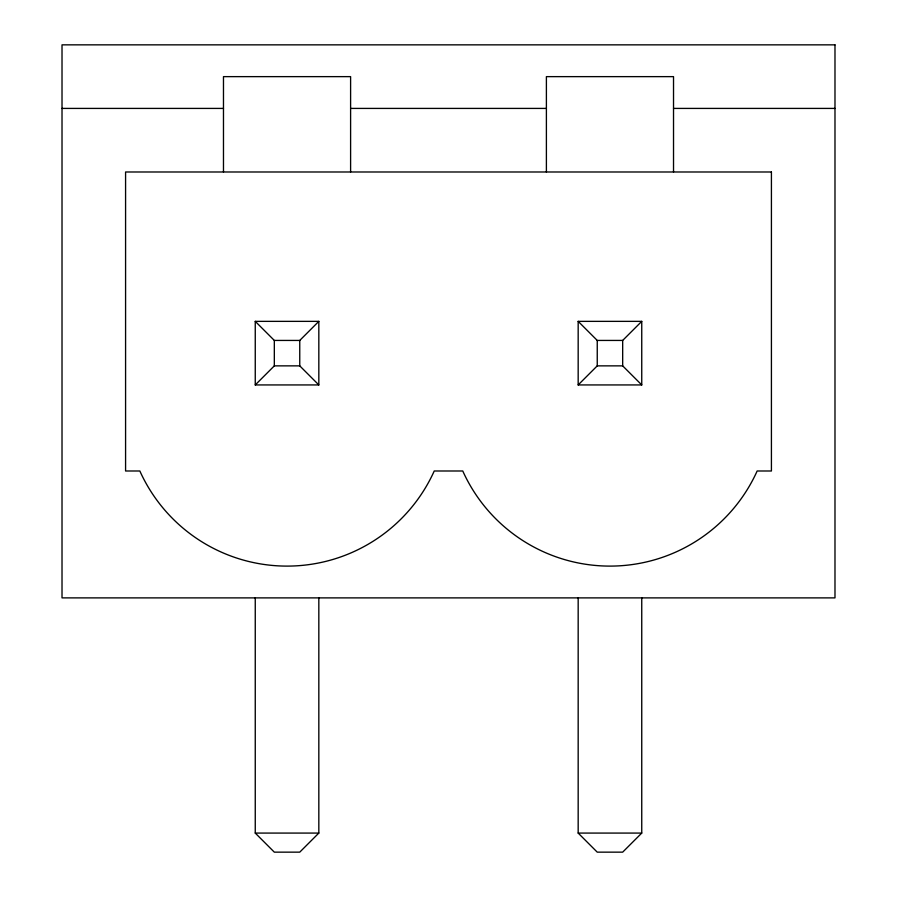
<?xml version="1.0" encoding="UTF-8"?>
<svg xmlns="http://www.w3.org/2000/svg" width="897" height="897" viewBox="0 0 897 897"><rect width="100%" height="100%" fill="white"/><g stroke="black" fill="none" stroke-linecap="round" stroke-linejoin="round"><path stroke-width="1.35" d="M255.253 384.936L274.325 365.864L299.755 365.864L318.827 384.936L318.827 321.361L255.253 321.361L255.253 384.936L318.827 384.936M255.253 321.361L274.325 340.434L299.755 340.434L318.827 321.361M578.173 384.936L597.245 365.864L622.675 365.864L641.747 384.936L578.173 384.936L578.173 321.361L641.747 321.361L641.747 384.936M622.675 365.864L622.675 340.434L641.747 321.361M318.827 597.884L318.827 833.078L299.755 852.15L274.325 852.15L255.253 833.078L255.253 597.884M641.747 597.884L641.747 833.078L622.675 852.15L597.245 852.15L578.173 833.078L578.173 597.884M62.016 108.414L223.476 108.414M350.604 108.414L546.396 108.414M673.524 108.414L834.984 108.414M578.173 321.361L597.245 340.434L622.675 340.434M255.253 833.078L318.827 833.078M578.173 833.078L641.747 833.078M673.524 171.989L673.524 76.637L546.396 76.637L546.396 171.989M597.245 340.434L597.245 365.864M350.604 171.989L350.604 76.637L223.476 76.637L223.476 171.989M299.755 340.434L299.755 365.864M274.325 340.434L274.325 365.864M834.984 44.85L62.016 44.85L62.016 597.884L834.984 597.884L834.984 44.85M771.42 171.989L125.58 171.989L125.58 470.992L139.842 470.992A161.46 161.46 0 0 0 434.238 470.992L462.762 470.992A161.46 161.46 0 0 0 757.158 470.992L771.42 470.992L771.42 171.989"/></g></svg>
